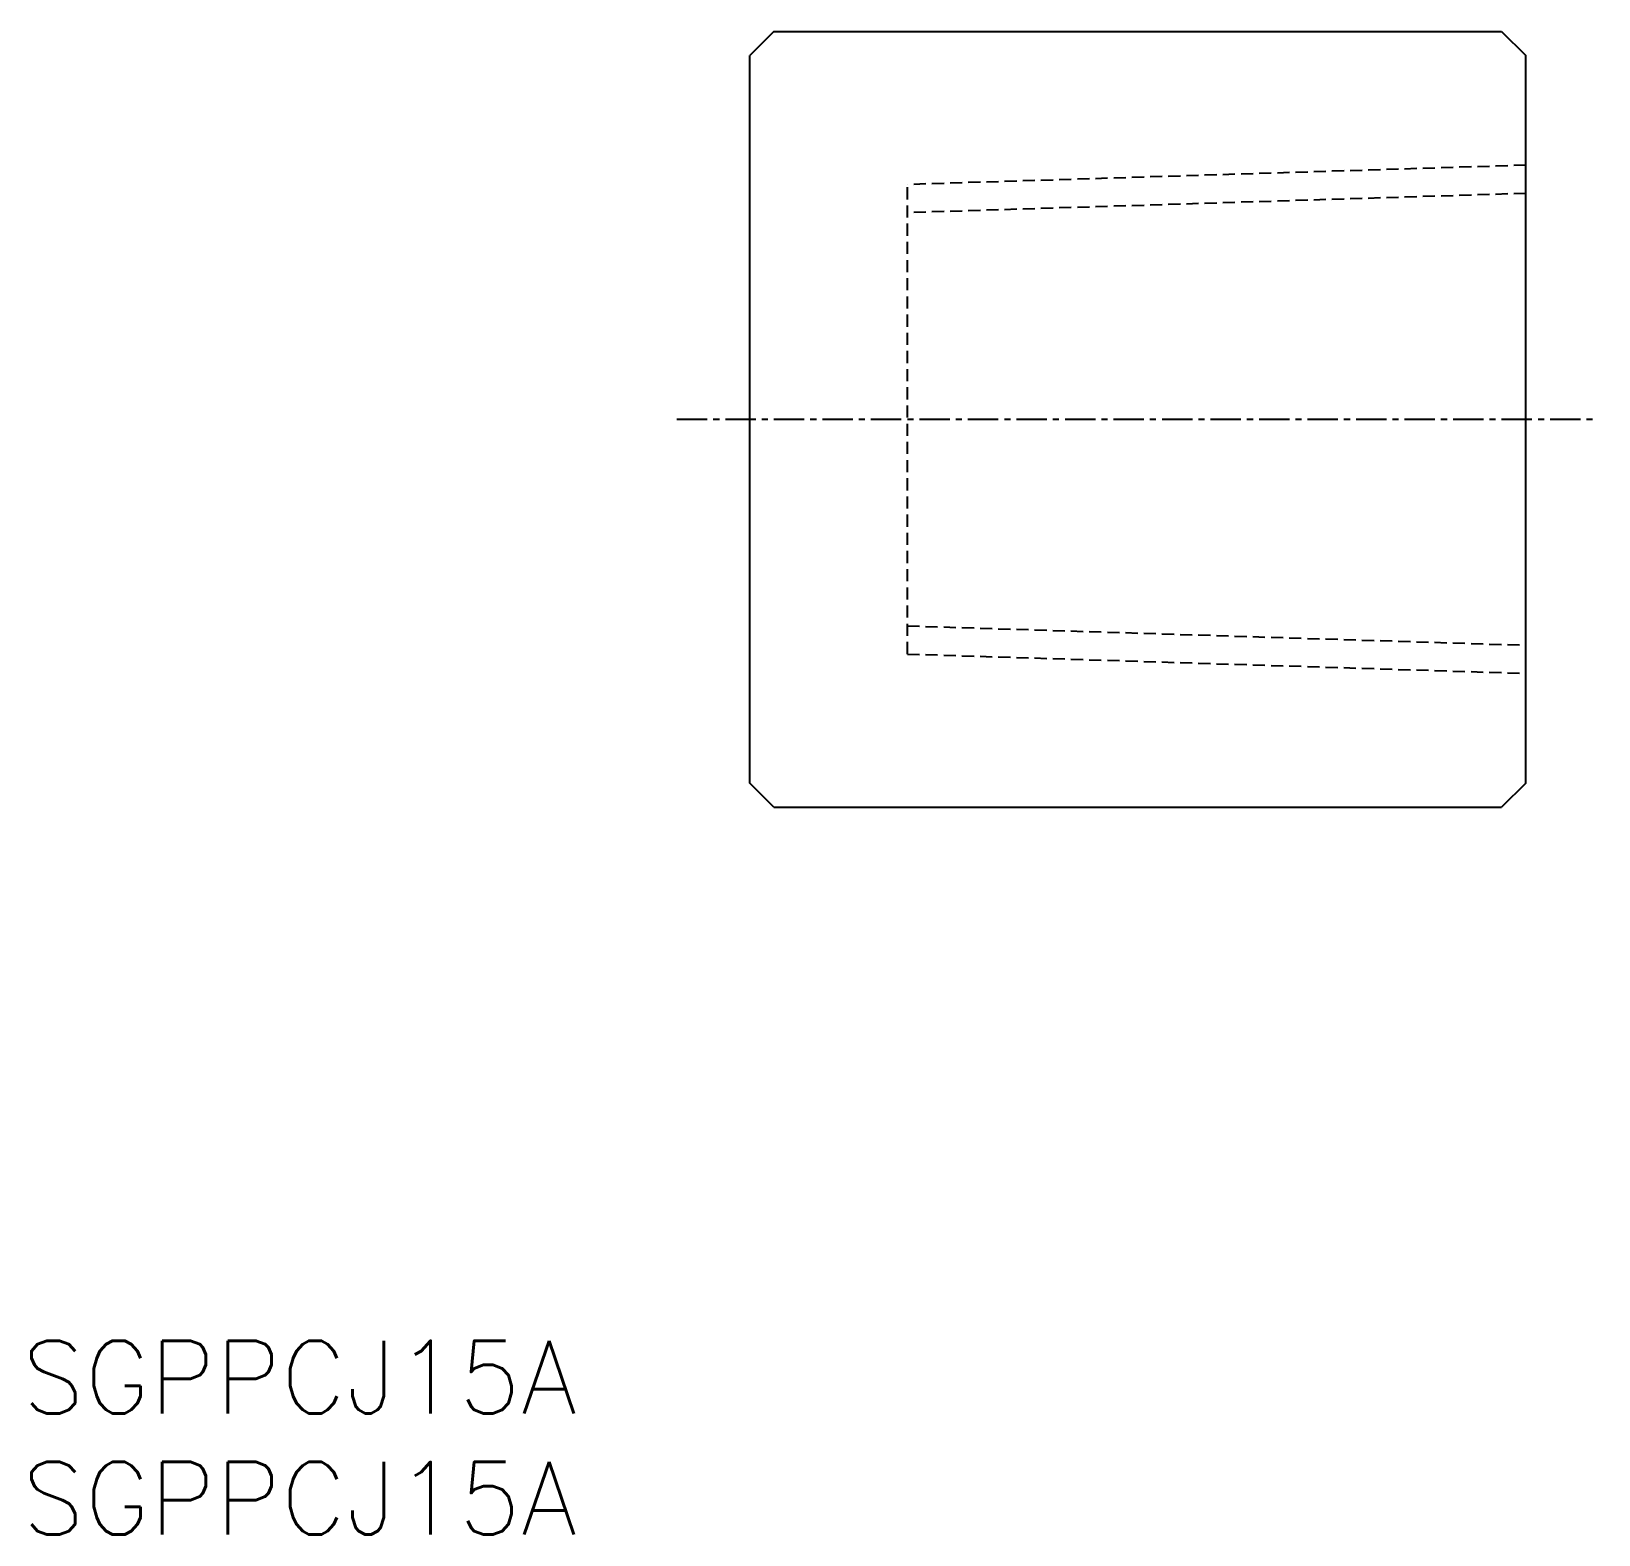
# Model space of a CAD drawing. Extents: x 0.4 to 65, y 0 to 62.
import ezdxf

# ---------------------------------------------------------------- set-up
doc = ezdxf.new("R2010")
doc.units = 0
doc.linetypes.add('CENTER', pattern=[2, 1.25, -0.25, 0.25, -0.25])
doc.linetypes.add('DASHED', pattern=[0.75, 0.5, -0.25])
doc.layers.get('0').update_dxf_attribs({"linetype": 'CONTINUOUS'})
doc.layers.add('CENTER', color=1, linetype='CENTER')
doc.styles.get("Standard").update_dxf_attribs({"font": 'txt.shx'})

# ---------------------------------------------------------------- blocks, each defined once
blk = doc.blocks.new('*U2')
at = {"color": 7, "linetype": 'CONTINUOUS'}
blk.add_text('SGPPCJ15A', height=3, dxfattribs=at).set_placement((0, 0))
blk = doc.blocks.new('*U3')
at = {"color": 7, "linetype": 'CONTINUOUS'}
blk.add_text('SGPPCJ15A', height=3, dxfattribs=at).set_placement((0, 5))

msp = doc.modelspace()

# ---------------------------------------------------------------- linework, layer by layer
at = {"color": 7, "linetype": 'CONTINUOUS'}
for p, q in [((31, 62), (30, 61)), ((31, 62), (61, 62)), ((61, 62), (62, 61)), ((30, 31), (30, 61)), ((62, 31), (62, 61)), ((31, 30), (30, 31)), ((62, 31), (61, 30)), ((31, 30), (61, 30))]:
    msp.add_line(p, q, dxfattribs=at)
at = {"color": 3, "linetype": 'DASHED'}
for p, q in [((62, 56.4775), (36.5, 55.680625)), ((36.5, 36.319375), (36.5, 55.680625)), ((62, 55.3155), (36.5, 54.518625)), ((36.5, 37.481375), (62, 36.6845)), ((36.5, 36.319375), (62, 35.5225))]:
    msp.add_line(p, q, dxfattribs=at)
at = {"layer": 'CENTER', "color": 1, "linetype": 'CENTER'}
msp.add_line((27, 46), (65, 46), dxfattribs=at)

# ---------------------------------------------------------------- block references
at = {"color": 7, "linetype": 'CONTINUOUS'}
for name in ['*U3', '*U2']:
    msp.add_blockref(name, (0, 0), dxfattribs=at)

doc.saveas('drawing.dxf')
